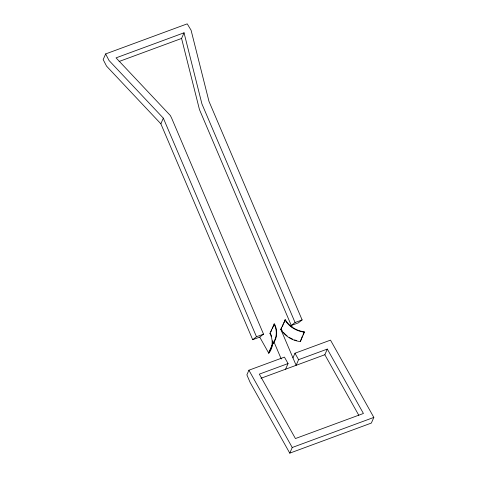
<?xml version="1.0" encoding="UTF-8"?>
<svg xmlns="http://www.w3.org/2000/svg" width="477" height="477" viewBox="0 0 477 477"><rect width="100%" height="100%" fill="white"/><g stroke="black" fill="none" stroke-linecap="round" stroke-linejoin="round"><path stroke-width="0.72" d="M184.039 32.8L181.57 38.452L199.458 109.573L291.292 325.475L298.328 322.875L302.12 319.918L208.968 101.327L191.08 30.2L187.228 23.85L105.644 53.937L103.169 59.589L106.544 66.118L160.862 123.805L252.697 339.702L259.738 337.108L263.525 334.144L171.69 118.248L170.372 115.553L116.048 57.866L184.039 32.8L201.926 103.92L295.078 322.512L291.292 325.475L292.353 327.365M160.862 123.805L163.331 118.153L109.012 60.466L105.644 53.937M285.58 369.204L288.054 363.552L284.441 357.112L248.916 370.212L246.889 374.856L250.055 382.304L289.772 453.15L371.356 423.063L373.831 417.411L330.501 340.125L294.977 353.224L292.95 357.869M271.538 347A22.962 19.575 23.6 0 0 269.934 333.345L274.394 323.8A23.361 19.921 23.6 0 1 272.88 343.786L268.766 353.207L259.738 337.108M270.864 331.873L271.747 329.857M272.331 328.51L274.096 324.473M274.042 323.901A22.979 19.593 23.6 0 1 273.565 342.188L268.581 352.885L269.445 351.609A22.962 19.575 23.6 0 0 270.03 350.643M288.054 363.552L259.327 374.141L295.43 438.548L363.42 413.476L327.317 349.075L298.59 359.664L296.122 365.316L280.816 329.339L285.258 319.763A22.699 19.354 23.6 0 0 302.501 331.521L304.433 332.153L300.319 341.574A23.081 19.682 23.6 0 1 280.816 329.339L281.728 327.842M282.318 326.495L283.195 324.479M283.785 323.132L285.258 319.763M302.49 335.868L300.319 341.574M303.08 334.52L304.254 331.831M260.961 378.285L324.843 354.727L327.317 349.075M289.772 453.15L292.24 447.498L373.831 417.411M252.697 339.702L256.489 336.744L263.525 334.144M119.131 61.473L181.57 38.452M295.078 322.512L302.12 319.918M280.816 329.339L281.156 329.208M269.922 333.322L270.274 333.22M324.843 354.727L358.782 415.264M294.977 353.224L298.59 359.664M272.701 343.464L272.88 343.786M248.916 370.212L292.24 447.498M163.331 118.153L256.489 336.744M274.031 342.051L281.257 359.038M296.461 340.506A22.681 19.342 23.6 0 1 294.571 339.922M292.729 339.201A22.681 19.342 23.6 0 1 289.223 337.352M287.076 335.85A22.681 19.342 23.6 0 1 283.344 332.278M282.175 330.776A22.681 19.342 23.6 0 1 281.478 329.738M272.301 345.437A23.361 19.921 23.6 0 1 268.766 353.207M270.554 333.781A23.361 19.921 23.6 0 1 271.681 336.655M272.498 340.775A23.361 19.921 23.6 0 1 272.516 343.708M270.781 349.122A22.962 19.575 23.6 0 1 270.298 350.142M304.433 332.153A23.081 19.682 23.6 0 1 284.93 319.912"/></g></svg>
